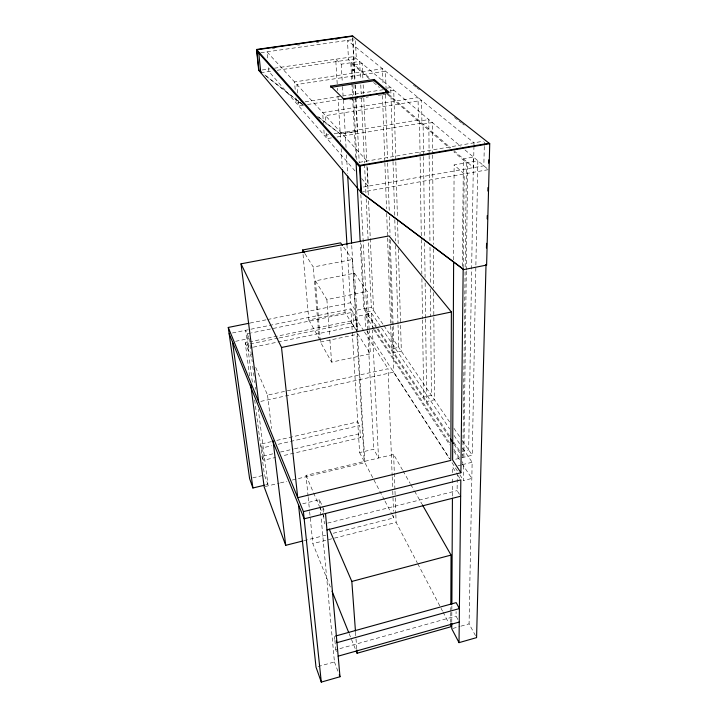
<?xml version="1.0" encoding="UTF-8"?>
<svg xmlns="http://www.w3.org/2000/svg" width="718" height="718" viewBox="0 0 718 718"><rect width="100%" height="100%" fill="white"/><g stroke="black" fill="none" stroke-linecap="round" stroke-linejoin="round"><path stroke-width="0.54" stroke-dasharray="3.59 2.69" d="M450.76 622.327L450.805 612.239M450.805 611.126L450.832 605.516M451.793 622.066L451.882 605.337M452.43 496.048L452.493 483.779M452.502 482.667L452.528 477.084M452.555 472.623L452.582 467.05L457.294 474.374L457.213 479.75M453.632 259.925L454.117 164.925L477.865 160.769L472.273 455.194L453.65 459.726M457.887 619.49L456.056 616.08L456.092 611.601M459.466 494.361L457.115 490.618L457.204 480.845M462.284 266.234L463.406 158.831L473.476 157.08L468.675 449.926L462.419 451.442M463.173 267.94L464.214 173.935L454.117 164.925M462.814 457.501L465.111 271.467M465.165 266.988L466.449 162.771L453.785 151.821M461.997 463.55L471.834 478.457L463.568 480.513L463.774 464.304L461.925 461.503M466.296 271.233L463.873 457.24L462.006 454.458M466.314 270.112L467.714 162.546M473.943 146.032L473.584 167.599L454.144 150.852M473.961 144.955L473.997 142.801L347.467 40.387L348.508 59.8L369.635 78.011M475.504 635.654L469.069 623.87L472.139 462.257L462.15 447.458M484.282 146.409L483.842 165.795L362.832 187.129M484.3 145.332L484.372 142.101M354.073 70.104L354.001 69.547M354.028 70.184C352.547 71.414 352.179 68.793 353.92 69.484M352.682 69.664L352.816 70.328M318.065 666.555L334.435 661.933L321.018 516.35M452.78 628.474L459.906 626.455M460.92 626.168L469.069 623.87M336.428 651.603L335.737 649.781L456.056 616.08M304.082 540.663L325.694 535.188M333.26 533.268L393.787 517.92L393.697 515.695M330.37 587.064L312.842 543.625L333.394 538.392M334.48 538.123L396.13 522.417L417.257 562.795M327.641 523.099L457.115 490.618M302.7 503.794L319.483 499.674L325.083 512.526M458.012 465.722L461.27 464.923M462.356 464.654L472.139 462.257M265.786 484.91L267.931 484.399L258.274 409.242M308.094 496.291L306.003 475.37L393.635 454.431L402.466 469.922M265.229 486.517L279.311 483.151M280.397 482.891L286.895 481.338M292.307 480.037L364.888 462.679L384.498 500.168M252.781 477.856L264.448 475.092L267.931 484.399M232.426 332.972L350.869 308.866L359.601 452.573L373.728 449.235L378.503 457.985L372.418 330.038M272.84 453.83L262.007 456.343L263.497 460.256L275.479 457.465M280.433 452.062L293.438 449.046M294.524 448.795L358.47 433.932L360.454 437.639L282.012 455.939M271.35 441.642L260.419 444.155L261.908 448.032L271.691 445.77M278.216 444.271L359.727 425.487L360.454 437.639M276.816 440.385L357.735 421.816L359.727 425.487M260.805 401.38L393.733 372.13L449.603 458.542M255.725 367.401L267.545 395.124L286.168 391.05M287.263 390.807L388.061 368.738L392.163 475.612M369.124 329.338L367.248 291.499L354.53 273.19L315.435 280.837L320.452 342.046L331.599 362.141L370.344 353.83L369.178 330.451M320.452 342.046L358.013 334.175L370.344 353.83M278.189 338.151L247.45 344.505L248.975 348.05L252.251 347.368M253.337 347.144L353.821 326.286L352.987 312.151L251.488 332.892M249.586 375.99L245.215 342.755L356.675 319.761L363.918 331.07M279.284 337.927L351.73 322.947L353.821 326.286M303.041 254.432L308.83 319.95L345.089 312.545L355.949 329.831M346.974 244.667L350.501 302.754L355.482 310.427L371.332 307.196L383.322 324.769M250.403 333.116L247.127 333.78L248.975 348.05M366.781 311.917L373.602 310.517L368.496 199.909M235.63 341.301L249.191 338.51L249.469 340.718M350.869 308.866L355.841 316.593L371.628 313.353L380.989 327.228M250.097 323.046L266.468 319.734M267.554 319.519L350.501 302.754M315.435 280.837L326.869 299.586L367.248 291.499M305.006 253.777L313.254 267.033L352.394 259.512L356.523 330.738M360.921 192.262L488.42 169.645M359.386 162.34L483.358 141.204M328.638 134.679L324.258 135.397L323.8 128.872M334.112 133.79L418.406 120.041L418.055 97.522L322.66 112.582L323.423 123.442M318.747 117.187L339.946 133.781L357.627 131.286L340.26 134.122L317.518 116.325M331.465 137.901L327.049 138.619L326.6 132.058M336.984 136.994L421.915 123.074L421.61 100.403L325.478 115.652L326.08 124.402M349.675 99.838L352.978 99.326M354.082 99.156L358.488 98.465M359.583 98.294L365.094 97.433M366.198 97.262L368.397 96.921M378.305 95.377L381.617 94.857M382.712 94.686L386.015 94.175M386.49 88.224L390.727 87.569L392.97 160.356M300.743 102.495L296.346 103.168L295.897 97.863M305.15 101.812L341.436 96.194M342.54 96.024L383.224 89.723M390.529 90.585L393.733 90.091L395.789 160.688M303.122 105.187L298.688 105.869L298.239 100.529M307.546 104.496L341.885 99.156M337.2 83.809L335.71 59.235L341.238 64.18L359.646 61.461L360.499 79.33M354.27 64.773L362.195 63.597L362.967 80.353M262.241 69.978L269.968 68.847M274.384 68.201L353.848 56.587L460.732 146.382M260.787 72.68L272.867 70.903M277.256 70.256L356.308 58.652L355.356 39.266M260.814 52.719L354.243 39.418M272.346 48.725L274.554 48.411M297.719 45.126L299.927 44.812M316.467 42.47L318.675 42.156M335.225 39.804L337.424 39.499M264.861 75.004L303.732 105.429M265.929 75.937L303.526 105.375M413.29 84.957L415.928 87.031M416.808 87.722L419.438 89.795M454.548 117.492L458.066 120.256M458.946 120.947L461.575 123.029M462.455 123.72L464.205 125.103M465.013 149.972L487.657 168.999M388.169 93.986L450.796 147.962M369.366 78.827L350.797 62.762L351.793 81.771M373.584 82.471L379.499 87.587M387.092 94.157L449.558 148.168M367.086 161.029L266.97 51.84L267.832 60.572M355.096 170.992L268.9 71.486L268.37 66.029M361.666 178.585L368.235 186.177L367.338 166.495M343.698 247.234L352.394 259.512M383.95 325.694L449.558 421.897M453.973 428.368L459.655 436.697M462.177 440.394L472.273 455.194M381.617 328.153L449.665 428.96M454.036 435.431L459.655 443.76M449.594 435.871L364.556 308.578L361.127 242.612M453.938 442.378L459.529 450.733M376.717 328.27L363.703 308.749L360.248 242.783M377.336 329.203L449.809 437.971M454.144 444.487L459.717 452.852M374.15 328.763L364.879 314.735L365.615 328.934M374.769 329.697L449.558 442.809M453.884 449.351L459.448 457.761M373.531 329.4L449.71 444.918M454.009 451.442L459.547 459.825M366.826 330.81L449.576 458.856M452.008 462.625L457.483 471.098M459.915 474.867L463.568 480.513M457.851 475.244L460.83 479.875M364.529 332.012L388.061 368.738M403.022 470.891L410.193 483.465M410.75 484.435L414.062 490.241M414.609 491.211L421.789 503.794M308.83 319.95L319.169 338.537L313.254 267.033M359.601 452.573L364.214 461.396L356.81 333.305M385.01 501.155L391.723 513.98M392.234 514.968L393.787 517.92M417.768 563.783L442.494 611.054M443.015 612.041L448.678 622.874M248.742 337.487L245.601 330.289L252.503 383.349M306.003 475.37L313.12 491.848M313.56 492.88L319.348 506.262M319.797 507.294L322.023 512.446M322.463 513.469L324.689 518.62M245.215 342.755L251.345 357.133M349.136 633.599L355.401 649.108M334.435 661.933L338.51 672.793M353.794 69.754L353.812 69.897M261.908 448.032L263.497 460.256M254.666 399.926L264.448 475.092M250.044 345.143L250.753 350.671M250.896 351.775L251.318 355.087M251.883 359.512L252.171 361.719M252.736 366.144L253.445 371.673M253.589 372.777L254.019 376.088M254.585 380.513L254.872 382.721M255.437 387.146L255.716 389.353M267.545 395.124L271.575 428.502M308.21 497.394L309.53 510.606M309.637 511.701L312.842 543.625M319.483 499.674L320.919 515.237M323.001 508.613L324.383 523.925M334.516 636.327L334.803 639.433M334.893 640.465L335.737 649.781M295.179 89.364L294.551 81.924L382.488 68.74L383.071 85.307M297.62 93.044L296.902 84.491L385.476 71.154L386.033 87.82M326.869 299.586L329.571 335.333M329.912 339.802L331.599 362.141M355.536 632.253L355.94 637.781M356.02 638.885L356.747 648.83M340.87 247.279L345.089 312.545M337.469 88.278L337.604 90.513M337.945 96.095L340.727 141.895M341.14 148.599L342.289 167.59M354.53 273.19L357.887 331.958M356.675 319.761L357.385 332.048M357.447 333.161L364.888 462.679M341.238 64.18L342.28 82.085M342.531 86.564L343.051 95.521M343.312 99.99L346.094 148.123M346.489 154.846L347.584 173.873M351.73 245.511L355.482 310.427M355.841 316.593L356.738 332.192M351.775 62.619L352.709 80.506M352.942 84.984L353.642 98.393M353.696 99.515L356.828 159.89M351.847 82.893L352.556 96.311M352.61 97.424L355.841 158.92M352.87 37.309L355.096 81.197M355.293 84.903L355.931 97.711M355.975 98.321L359.224 162.86M360.84 194.497L367.67 329.535M367.724 330.657L373.728 449.235M352.592 38.135L354.746 80.631M354.979 85.101L355.598 97.406M355.661 98.519L357.304 130.945M360.768 84.912L361.19 93.852M361.405 98.321L364.484 163.103M364.538 164.225L365.974 194.381M366.18 198.85L371.332 307.196M371.628 313.353L372.373 328.925M363.173 84.823L363.586 93.762M363.793 98.231L366.736 161.918M366.943 166.388L368.289 195.44M392.207 476.734L392.719 490.089M392.755 491.202L393.527 511.243M382.488 95.611L384.839 161.738M384.884 162.851L386.517 208.812M386.679 213.291L387.514 236.832M387.549 237.945L391.498 348.912L398.723 347.359L398.041 324.958M393.635 454.431L394.945 490.098M394.99 491.211L395.196 496.784M395.232 497.897L395.806 513.505M395.851 514.618L396.13 522.417M385.306 94.767L387.469 158.427M387.621 162.896L389.282 212.034M389.434 216.495L390.08 235.486M390.233 239.956L393.114 324.832M393.159 325.945L394.065 352.753L401.335 351.183L400.554 324.294M389.138 239.265L393.733 372.13M393.006 161.478L394.658 215.221M394.801 219.708L395.456 240.979M395.591 245.457L398.005 323.845M395.815 161.81L397.422 216.71M397.548 221.198L398.203 243.608M398.364 249.209L400.518 323.172M420.084 155.689L419.572 121.046L428.79 119.538L429.122 154.289M420.102 156.802L421.313 238.376M421.322 239.498L421.843 274.141M421.906 278.611L422.507 318.837M422.525 319.95L423.665 397.063L431.419 395.295L430.683 317.948M423.503 155.42L423.099 124.097L432.389 122.572L432.622 153.867M423.521 156.542L424.571 238.205M424.625 242.684L425.074 277.363M425.146 282.964L425.586 317.643M425.603 318.765L426.663 401.55L434.471 399.764L433.851 317.06M429.131 155.411L429.965 242.846M430.01 247.333L430.351 283.197M430.405 288.807L430.674 316.826M432.631 154.98L433.304 244.407M433.34 248.877L433.627 287.999M433.663 292.468L433.843 315.938M353.615 69.655L353.759 70.229L353.615 69.619"/><path stroke-width="1.08" d="M451.38 311.989L450.814 460.417L297.728 497.7L281.519 347.494L241.015 263.82L389.021 235.917L451.38 311.989L281.519 347.494M450.751 623.448L450.742 626.814L357.07 653.245L356.236 651.181M450.832 604.394L451.048 555.086L422.346 504.763M451.793 623.179L451.757 628.762L459.026 642.646L476.581 637.62L486.014 264.807M451.882 604.224L452.421 498.274M453.623 262.16L452.618 459.978L460.902 472.74L303.418 511.638L228.27 327.453L249.002 323.262M459.026 642.646L460.83 479.875L304.172 518.818L229.141 333.637M460.902 472.74L463.164 269.062L360.921 192.262L359.556 165.391L489.093 143.214M486.436 248.015L486.562 243.312M487.172 218.9L487.262 215.508M487.881 191.042L487.971 187.56M488.59 163.139L488.671 159.881M486.616 265.059L489.73 143.717L352.475 35.9L256.532 49.47L258.677 70.167L361.396 192.837L463.729 269.627L486.616 265.059L486.023 264.439M298.5 504.826L316.019 667.139L321.296 682.1L339.991 676.742L325.514 513.514M338.16 656.153L459.251 622.048M335.593 636.031L456.172 602.635L459.403 608.568L336.966 642.673L336.266 640.86M355.455 631.149L351.829 581.436L451.048 555.086M250.753 384.857L264.143 486.777L285.71 545.321L302.996 540.941M326.977 529.965L460.642 496.228M228.27 327.453L249.604 478.601L252.907 487.989L264.709 485.171M302.843 252.206L302.655 249.99L340.583 242.855L342.45 245.484M256.532 49.47L360.05 165.939L489.73 143.717M342.989 98.985L386.176 92.272L386.104 90.046M331.797 87.21L374.266 80.73L388.483 92.936M330.621 86.088L374.222 79.456L389.282 92.344L344.093 99.371L330.621 86.088L330.702 87.372M352.816 36.16L256.784 49.757L258.929 70.463L260.679 71.836M258.677 70.167L261.334 72.24M385.629 91.796L387.379 93.304M463.164 269.008L463.729 269.627M256.9 50.915L359.637 166.899M450.428 438.904L453.525 443.553M302.655 249.99L304.423 252.826M329.14 528.915L351.829 581.436M332.039 591.201L348.724 632.567M339.246 674.767L339.991 676.742M232.506 341.939L252.907 487.989M241.015 263.82L258.624 401.856M273.055 440.744L285.71 545.321M303.418 511.638L321.296 682.1M258.758 53.015L260.787 72.68M356.828 649.934L357.07 653.245M342.423 169.825L346.974 244.667M347.718 176.107L351.596 243.267M356.101 162.905L360.185 241.661M360.05 165.939L361.396 192.837M374.222 79.456L374.266 80.73"/></g></svg>
